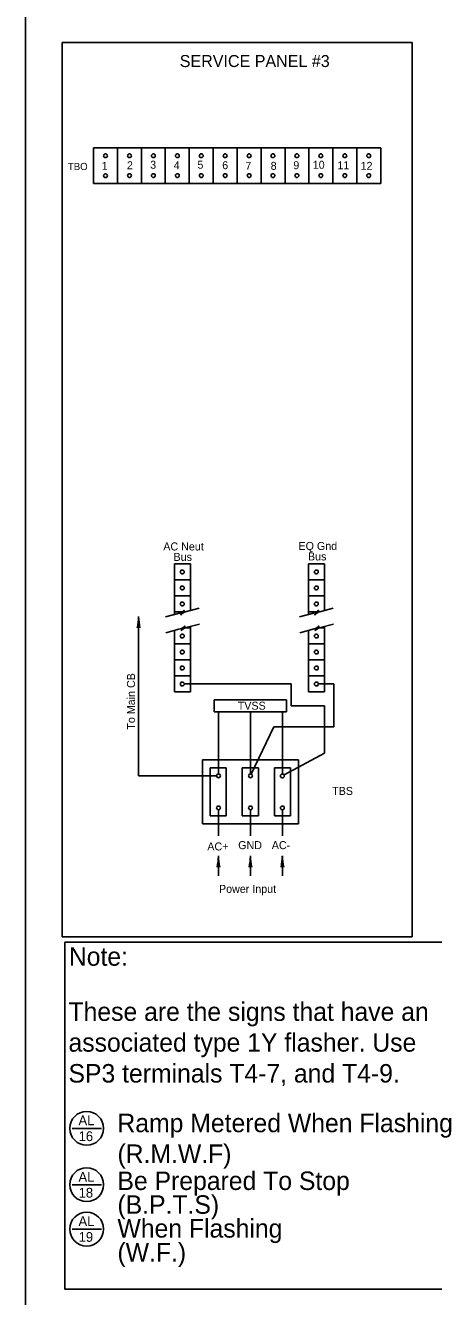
# Model space of a CAD drawing. Extents: x -13 to 8081, y -1113 to 1413.
# Drawn here: x 4437 to 4776, y -250 to 807 of the extents above; entities that cross this region are included whole.
import ezdxf

# ---------------------------------------------------------------- set-up
doc = ezdxf.new("R2010")
doc.units = 0
for name, color, linetype in [('Level 1', 7, 'Continuous'), ('Level 25', 7, 'Continuous'), ('P_ODOT_PLAN_Border', 7, 'Continuous'), ('P_TRAF_PLANS_Bubble Notes', 7, 'Continuous')]:
    doc.layers.add(name, color=color, linetype=linetype)

msp = doc.modelspace()

# ---------------------------------------------------------------- linework, layer by layer
at = {"layer": 'Level 1'}
for p, q in [((4467.1, 49.2), (4467.1, 793.2)), ((4467.1, 793.2), (4758, 793.2)), ((4758, 49.2), (4758, 793.2)), ((4493.2, 675.8), (4493.2, 705.7)), ((4493.2, 705.7), (4731.9, 705.7)), ((4513.1, 675.8), (4513.1, 705.7)), ((4533, 675.8), (4533, 705.7)), ((4552.8, 675.8), (4552.8, 705.7)), ((4572.7, 675.8), (4572.7, 705.7)), ((4592.6, 675.8), (4592.6, 705.7)), ((4612.5, 675.8), (4612.5, 705.7)), ((4632.4, 675.8), (4632.4, 705.7)), ((4652.3, 675.8), (4652.3, 705.7)), ((4672.2, 675.8), (4672.2, 705.7)), ((4692.1, 675.8), (4692.1, 705.7)), ((4712, 675.8), (4712, 705.7)), ((4731.9, 675.8), (4731.9, 705.7)), ((4493.2, 675.8), (4731.9, 675.8)), ((4560.3, 317.2), (4560.3, 359.4)), ((4560.3, 359.4), (4573.6, 359.4)), ((4573.6, 320.7), (4573.6, 359.4)), ((4671.8, 317.2), (4671.8, 359.4)), ((4671.8, 359.4), (4685.1, 359.4)), ((4685.1, 320.7), (4685.1, 359.4)), ((4560.3, 346.1), (4573.6, 346.1)), ((4671.8, 346.1), (4685.1, 346.1)), ((4560.3, 332.8), (4573.6, 332.8)), ((4671.8, 332.8), (4685.1, 332.8)), ((4552.9, 315.3), (4564.5, 318.3)), ((4560.3, 319.5), (4567.2, 319.5)), ((4568.8, 321), (4565.4, 316.9)), ((4567.5, 319.5), (4569.2, 319.5)), ((4569.7, 319.6), (4580.9, 322.5)), ((4664.4, 315.3), (4676, 318.3)), ((4671.8, 319.5), (4678.7, 319.5)), ((4680.3, 321), (4676.9, 316.9)), ((4679, 319.5), (4680.7, 319.5)), ((4681.2, 319.6), (4692.4, 322.5)), ((4530.5, 183.2), (4530.5, 315.6)), ((4569.3, 308), (4565.9, 303.9)), ((4570.2, 306.6), (4581.2, 309.4)), ((4573.6, 252.9), (4573.6, 307.4)), ((4680.8, 308), (4677.4, 303.9)), ((4681.7, 306.6), (4692.7, 309.4)), ((4685.1, 252.9), (4685.1, 307.4)), ((4553.2, 302.2), (4565, 305.3)), ((4560.3, 252.9), (4560.3, 303.9)), ((4569, 306.1), (4573.6, 306.1)), ((4664.7, 302.2), (4676.5, 305.3)), ((4671.8, 252.9), (4671.8, 303.9)), ((4680.5, 306.1), (4685.1, 306.1)), ((4560.3, 292.8), (4573.6, 292.8)), ((4671.8, 292.8), (4685.1, 292.8)), ((4560.3, 279.5), (4573.6, 279.5)), ((4671.8, 279.5), (4685.1, 279.5)), ((4560.3, 266.2), (4573.6, 266.2)), ((4671.8, 266.2), (4685.1, 266.2)), ((4568.5, 259.5), (4657.4, 259.5)), ((4657.4, 241.2), (4657.4, 259.5)), ((4680, 259.5), (4693, 259.5)), ((4693, 223.9), (4693, 259.5)), ((4560.3, 252.9), (4573.6, 252.9)), ((4593.5, 236.3), (4593.5, 246.2)), ((4593.5, 246.2), (4653.5, 246.2)), ((4653.5, 236.3), (4653.5, 246.2)), ((4671.8, 252.9), (4685.1, 252.9)), ((4593.5, 236.3), (4653.5, 236.3)), ((4597, 184.7), (4597, 236.3)), ((4623.6, 184.7), (4623.6, 236.3)), ((4650.1, 184.6), (4650.1, 236.3)), ((4657.4, 241.2), (4685.1, 241.2)), ((4685.1, 202), (4685.1, 241.2)), ((4624.3, 184.5), (4643.1, 223.9)), ((4643.1, 223.9), (4693, 223.9)), ((4651.5, 183.8), (4685.1, 202)), ((4583.6, 143.1), (4583.6, 196.3)), ((4583.6, 196.3), (4663.4, 196.3)), ((4663.4, 196.3), (4663.4, 143.1)), ((4595.4, 183.2), (4530.5, 183.2)), ((4590.2, 149.7), (4590.2, 189.7)), ((4590.2, 189.7), (4603.5, 189.7)), ((4603.5, 149.7), (4603.5, 189.7)), ((4616.8, 189.7), (4616.8, 149.7)), ((4616.8, 189.7), (4630.2, 189.7)), ((4630.2, 189.7), (4630.2, 149.7)), ((4643.5, 189.7), (4643.5, 149.7)), ((4643.5, 189.7), (4656.8, 189.7)), ((4656.8, 189.7), (4656.8, 149.7)), ((4590.2, 149.7), (4603.5, 149.7)), ((4597, 154.8), (4597, 133.1)), ((4616.8, 149.7), (4630.2, 149.7)), ((4623.6, 154.8), (4623.6, 133.1)), ((4643.5, 149.7), (4656.8, 149.7)), ((4650.1, 154.8), (4650.1, 133.1)), ((4583.6, 143.1), (4663.4, 143.1)), ((4597, 116.5), (4597, 99.8)), ((4623.6, 116.5), (4623.6, 99.8)), ((4650.1, 116.5), (4650.1, 99.8)), ((4467.1, 49.2), (4758, 49.2))]:
    msp.add_line(p, q, dxfattribs=at)
msp.add_lwpolyline([(4469.2, 44.6), (4829.2, 44.6), (4829.2, -243.9), (4469.2, -243.9)], close=True, dxfattribs=at)
for centre in [(4503.1, 699), (4523, 699), (4542.9, 699), (4562.8, 699), (4582.7, 699), (4602.6, 699), (4622.5, 699), (4642.3, 699), (4662.2, 699), (4682.1, 699), (4702, 699), (4721.9, 699), (4503.1, 682.4), (4523, 682.5), (4542.9, 682.5), (4562.8, 682.5), (4582.7, 682.5), (4602.6, 682.5), (4622.5, 682.5), (4642.3, 682.5), (4662.2, 682.5), (4682.1, 682.5), (4702, 682.5), (4721.9, 682.5), (4566.9, 352.7), (4678.4, 352.7), (4566.9, 339.4), (4678.4, 339.4), (4566.9, 326.1), (4678.4, 326.1), (4566.9, 299.4), (4678.4, 299.4), (4566.9, 286.1), (4678.4, 286.1), (4566.9, 272.8), (4678.4, 272.8), (4566.9, 259.5), (4678.4, 259.5), (4597, 183.1), (4623.6, 183.1), (4650.1, 183), (4597, 156.4), (4623.6, 156.4), (4650.1, 156.4)]:
    msp.add_circle(centre, 1.59, dxfattribs=at)
for centre, radius, start, end in [((4562.8, 325.8), 7.7, 283.0145, 321.2296), ((4572.2, 310.9), 9.02, 105.9066, 138.8231), ((4674.3, 325.8), 7.7, 283.0145, 321.2296), ((4683.7, 310.9), 9.02, 105.9066, 138.8231), ((4563.3, 312.8), 7.7, 283.0145, 321.2296), ((4674.8, 312.8), 7.7, 283.0145, 321.2296), ((4572.7, 297.9), 9.02, 105.9066, 138.8231), ((4684.2, 297.9), 9.02, 105.9066, 138.8231)]:
    msp.add_arc(centre, radius, start, end, dxfattribs=at)
at = {"layer": 'Level 25'}
for centre, start, end in [((4466.8, 318.6), 348.8397, 357.2107), ((4594.4, 318.6), 182.7893, 191.1603), ((4533.2, 119.5), 348.8397, 357.2107), ((4660.8, 119.5), 182.7893, 191.1603), ((4559.8, 119.5), 348.8397, 357.2107), ((4687.4, 119.5), 182.7893, 191.1603), ((4586.3, 119.5), 348.8397, 357.2107), ((4713.9, 119.5), 182.7893, 191.1603)]:
    msp.add_arc(centre, 63.9, start, end, dxfattribs=at)
at = {"layer": 'P_ODOT_PLAN_Border'}
msp.add_lwpolyline([(5436.5, -333.8), (5436.5, 1266.2), (4436.5, 1266.2), (4436.5, -333.8)], close=True, dxfattribs=at)
at = {"layer": 'P_TRAF_PLANS_Bubble Notes'}
for p, q in [((4475.3, -110.2), (4499.6, -110.2)), ((4475.3, -157.1), (4499.6, -157.1)), ((4475.3, -194), (4499.6, -194))]:
    msp.add_line(p, q, dxfattribs=at)
for centre in [(4487.4, -110.2), (4487.4, -157.1), (4487.4, -194)]:
    msp.add_circle(centre, 14.1, dxfattribs=at)

# ---------------------------------------------------------------- texts
at = {"layer": 'Level 1'}
for s, height, p in [('SERVICE PANEL #3', 9.985, (4564.8, 772.8)), ('TBO', 5.97, (4471.8, 687.1)), ('1', 6.63, (4499.9, 687.3)), ('2', 6.63, (4520.9, 687.8)), ('3', 6.63, (4540.2, 688.2)), ('4', 6.63, (4559.8, 687.8)), ('5', 6.63, (4579.5, 688.2)), ('6', 6.63, (4600.1, 687.8)), ('7', 6.63, (4619.4, 687.3)), ('8', 6.63, (4640.4, 687.3)), ('9', 6.63, (4659.2, 687.8)), ('10', 6.63, (4675.4, 688.2)), ('11', 6.63, (4695.9, 687.8)), ('12', 6.63, (4715.2, 687.3)), ('AC Neut', 6.66, (4551.1, 370.6)), ('EQ Gnd', 6.66, (4663.5, 371)), ('Bus', 6.66, (4559.6, 361.9)), ('Bus', 6.66, (4671.4, 362.3)), ('TVSS', 6.66, (4613, 238.1)), ('TBS', 6.66, (4691.5, 167.2)), ('AC+', 6.66, (4587.7, 121)), ('GND', 6.66, (4613.4, 122.1)), ('AC-', 6.66, (4641.3, 122.1)), ('Power Input', 6.657, (4597.4, 85.7)), ('Note:', 15.38, (4472.6, 25.1)), ('These are the signs that have an', 15.377, (4472.3, -20.8)), ('associated type 1Y flasher. Use ', 15.377, (4472.3, -46.4)), ('SP3 terminals T4-7, and T4-9.  ', 15.377, (4472.3, -72.1)), ('Ramp Metered When Flashing', 15.377, (4513, -113.4)), ('(R.M.W.F)', 15.38, (4513, -139)), ('Be Prepared To Stop ', 15.377, (4513, -161.5)), ('(B.P.T.S)', 15.38, (4513, -181.3)), ('When Flashing', 15.377, (4513, -201.1)), ('(W.F.)', 15.38, (4513, -221))]:
    msp.add_text(s, height=height, dxfattribs=at).set_placement(p)
msp.add_text('To Main CB', height=6.66, rotation=90, dxfattribs=at).set_placement((4527.6, 221.5))
at = {"layer": 'P_TRAF_PLANS_Bubble Notes'}
for s, p in [('AL', (4480.6, -107.6)), ('16', (4480.7, -120.8)), ('AL', (4480.6, -154.6)), ('18', (4480.7, -167.8)), ('AL', (4480.6, -191.5)), ('19', (4480.7, -204.6))]:
    msp.add_text(s, height=8.1, dxfattribs=at).set_placement(p)

doc.saveas('drawing.dxf')
